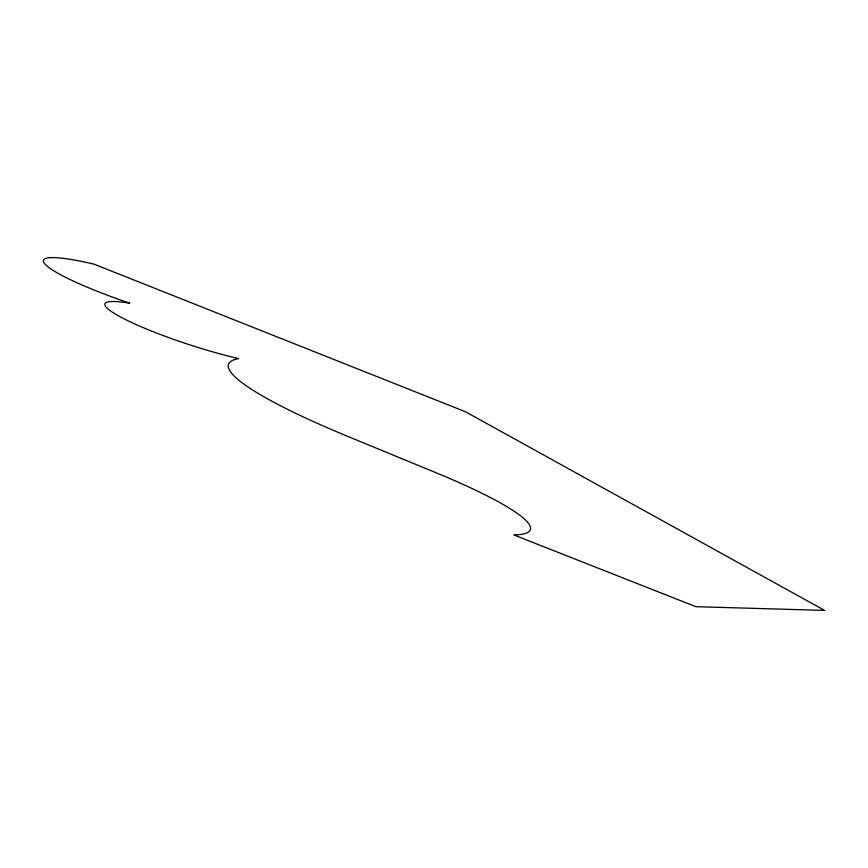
<?xml version="1.0" encoding="UTF-8"?>
<svg xmlns="http://www.w3.org/2000/svg" width="868" height="868" viewBox="0 0 868 868"><rect width="100%" height="100%" fill="white"/><g stroke="black" fill="none" stroke-linecap="round" stroke-linejoin="round"><path stroke-width="1.3" d="M238.635 358.582A264.838 35.946 18.1 0 0 349.055 436.929L435.476 472.507A208.483 28.297 18.1 0 1 513.867 534.948L695.843 606.678L824.6 610.41L465.53 411.779L94.2 264.219A103.563 14.051 18.1 0 0 45.179 264.263A103.563 14.051 18.1 0 0 129.831 303.214A92.659 12.575 18.1 0 0 123.983 318.784A92.659 12.575 18.1 0 0 238.635 358.582"/></g></svg>
